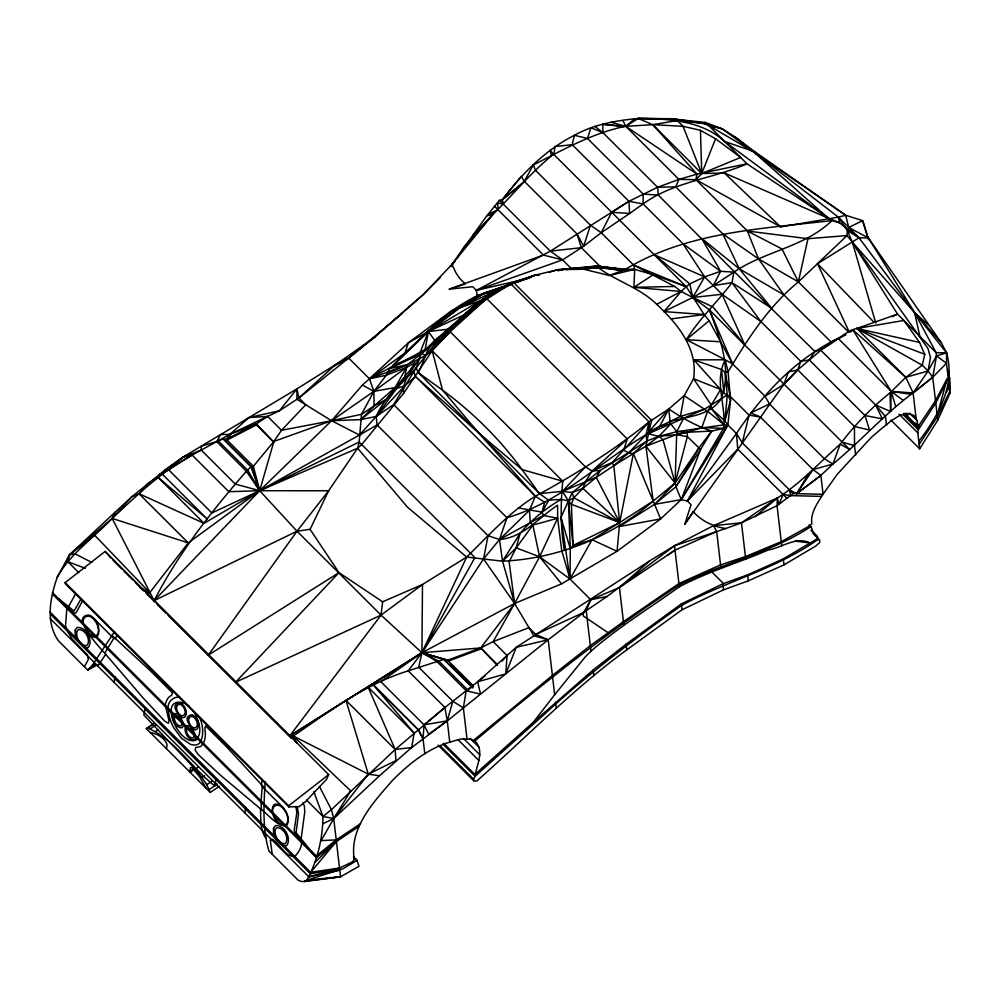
<?xml version="1.0" encoding="UTF-8"?>
<svg xmlns="http://www.w3.org/2000/svg" width="1000" height="1000" viewBox="0 0 1000 1000"><rect width="100%" height="100%" fill="white"/><g stroke="black" fill="none" stroke-linecap="round" stroke-linejoin="round"><path stroke-width="1.5" d="M868.625 239.838L862.663 220.65L845.688 215.263L755.05 151.925L735.275 137.062L722.337 128.9L703.775 123.5L677.25 120.512L652.8 124.688L625.763 126.325L602.9 124.275L602.825 132.562L657.6 187.262L658.337 195.1C710.075 247.712 762.3 299.75 814.938 351.475C832.412 347.488 844.062 328.725 862.825 327.275M564.325 550.262C560.462 527.312 560.513 504.237 562.788 481.225L432.175 350.8C418.537 360.65 402.463 366.675 387.038 373.225M918.8 441.362C938.1 415.788 955.812 385.688 946.575 352.812L914.613 312.625L859.038 237.775L839.587 222.85L832 220.55C804.663 247.113 764.812 251.1 733.913 272.125L720.55 271.3L683.037 243.8L643.088 203.912L643.238 194.1L587.5 138.45L574.375 135.3C545.212 149.975 521.812 173.912 502.325 199.713L499.45 200.325L486.788 215.863L451.938 264.45L423.1 294.738L371.375 339.837L298.9 397.962L279.4 410.812L229.838 434.387L192.138 455.087C161.737 471.138 137.125 495.25 112.175 518.413C93.863 537.85 70.412 553.438 57.25 577.15C50.312 597.4 45.113 621.925 58.487 640.875L87.65 669.987L97.025 665.138M558.225 270.562L564.1 269.1L597.337 266.95C616.038 281.238 639.587 287.462 656.712 304.325C677.225 323.425 698.337 348.812 693.55 378.762L684.188 395.662L680.425 416.425L648.875 431.75L628.65 452.9L613.812 465.675L596.237 477.375L582.913 488.375L573.787 497.75L568.438 500.962L560.938 517.35L570.025 579.075L590.712 599.738L607.15 596.413L674.5 545.763L713.538 525.662L777.337 498.025C800.837 483.3 819.538 462.388 840.212 444.162C854.587 425.025 871.425 407.75 890.088 392.762L905.812 377.337L922.3 365.225L924.775 354.3L919.525 342.438L903.888 320.475L856.888 328.475L905.812 377.337L913.112 392.912L916.175 419.025L917.212 420.775L917.925 426.887L935.487 400.7L947.2 378.425L939.025 408.65M948.875 383.512L946.488 363.263L946.575 352.812L941.35 342.85L868.4 237.938L859.038 237.775L838.375 217.138L753.575 151.825L722.337 128.9L705.288 122.413L670.062 118.713L638.263 118.462L625.763 126.325L623.6 126.675C591.275 133.737 562.5 150.087 533.35 164.95L535.625 170.438L590.45 225.188L601.225 232.725L633.587 265.05L674.812 286.462L681.087 291.475L692.763 297.488L709.362 309.788C719.762 337.688 732.475 369.263 721.175 398.713C709.912 415.962 688.037 416.325 670.075 421.425L670.825 423.812L676.762 431.675L675.088 483.088L675.925 486.775L681.25 499.613L687.387 501.012L691.025 504.65L684.775 524.263L693.1 511.488C701.413 521 713.337 526.725 725.738 528.525L741.462 522.812L777.05 505.688L793.125 493.587L822.987 494.3M261.45 809.812L261 800.8L262.288 786.712L261.425 784.613L227.45 747.75L205.588 725.913L204.875 728.15L205.387 733.812A30.137 16.788 61.8 0 1 203.425 743.15L200.775 746.5L195.75 747.525L195.125 749.975L198.012 754.35L220.2 774.963L260.425 808.787C268.312 814.338 276.212 825.925 286.238 825.987C290.925 820.4 287.013 811.812 282.688 807.087L262.288 786.712M684.775 524.263L783.925 384.25L797.738 369.862L820.837 350.262L875.612 404.963L890.575 411.525L891.237 391.413L852.688 329.625L850.763 332.062M566.65 269.5L596.575 266.1L625.425 269.325C687.788 231.637 761.737 228.875 832 220.55L746.988 163.8C712.925 178.8 674.062 181.513 643.088 203.912L628.938 201.3L572.238 144.688L574.375 135.3C593.9 124.325 616.263 120.55 638.263 118.462L673.988 118.888L703.775 123.5L708.388 125.262L753.575 151.825L845.688 215.263L848.7 227.463L868.4 237.938L914.613 312.625L936.112 352.663L936.513 355.9L946.488 363.263L932.725 377.25L913.112 392.912C884.237 414.188 860.625 441.4 832.9 464.062L824.3 458.7L769.475 403.95L765.037 396.3L732.663 363.975L709.137 320.737L704.163 314.525L664 311.6L692.763 297.488L713.337 285.587L733.913 272.125L731.963 282.688C717.2 302.312 699.362 318.7 686.338 339.675L725.25 359.8C713.6 381.613 726.688 406.012 723.5 428.375L681.25 499.613L660.638 518.925L617.05 551.275L561.525 583.862L514.6 603.488L421.925 652.712L289.662 735.975L154.125 600.625L112.175 518.413L115.312 511.987L131.725 496.812L164.513 470.45L183.075 457.062L296.925 388.875L338.162 362.975L374.975 337.025M793.125 493.587L742.237 442.762L736.45 433.488L727.862 424.925L724.237 424.787L707.575 411.325L684.188 395.662L668.787 409L649.05 421.9C613.787 450.375 575.15 474.613 535.388 496.213C509.1 512.35 488.562 535.725 466.662 557.062L422.488 584.5L382.638 601.788L338.963 572.638L208.325 655.088L297 531.2L328.625 490.775L357.638 448.2L362.013 444.225L403.587 393.4L432.175 350.8L450.138 331.737L450.3 329.425C471.887 305.225 498.75 283.688 531.375 277.3M265.138 781.85C263.825 804.925 262.238 828.462 268.962 851.038L298.125 880.163L301.375 881.513L304.538 881.538L306.875 880.138C317.413 860.875 322.775 838.538 322.938 816.425L331.413 809.675L395.175 749.5L444.9 707.487L477.612 681.8L505.788 673.863L507.062 655.5L493.162 641.612L480.725 647.938L447.587 660.225L421.925 652.712L381.037 615.125L297 531.2L259.688 490.7L246.363 471.25L216.688 441.613L201.238 446.188L201.262 450.075L235.338 484.1L259.688 490.7L328.625 490.775L310.075 529.338L297 531.2L154.125 600.625C178.512 553.175 211.537 511.375 246.363 471.25L250.938 466.788L253.375 466.287L273.9 441.413L281.525 430.288L305.738 404.775L331.575 420.725L359.462 435.05L377.075 424.913L376.225 416.438C385.225 395.737 403.038 381.5 415.087 362.875L406.512 367.3L386.275 375.262L369.45 378.787L362.413 385.05L331.575 420.725L259.688 490.7L154.125 600.625M290.613 737.537L293.325 736.012C329.688 711.1 365.487 683.95 408.225 670.863L444.9 707.487L424.038 724.825L423.025 738.675L424.812 753.888M194.025 769.712L190.15 772.35L190.413 767.7L191.887 767.5L199.725 776.938L206.275 788.45M219.312 786.325L210.287 792.45L146.325 728.575L147.688 728.05C174.963 739.613 191.762 768.138 214.737 785.85L216.062 779.525M845.9 334.963C799.663 354.4 763.8 392.362 736.45 433.488L737.763 449.188L687.387 501.012L727.862 424.925L730.588 399.925L728.025 371.788L725.25 359.8L693.85 359.837L723.913 393.338L730.275 396.388L749.075 415.163L760.325 416.987L812.987 469.575L820.863 475.438L823.062 494.2C817.575 502.912 810.238 512.85 811.838 523.65L809.513 525.95L781.275 541.675L745.425 556.575L720.575 564.875L678.938 583.525L623.438 621.625L590.325 645.625L552.388 675.438L473.025 740.725M382.638 601.788L381.037 615.125L289.662 735.975L293.325 736.012L368.288 774.163L379.5 775.788L411.675 747.513L447.262 720.863L548.2 639.788L586.225 610.675L607.15 596.413M262.062 780.138L261.425 784.613L264.625 787.837M671.287 318.888L704.163 314.525L686.275 286.737L553.837 154.488L554.975 146.525L572.238 144.688M947.613 369.3L949.55 378.212L950 393.137L937.763 420.138L919.675 448.812L917.812 432.875L918.263 429.775L935.763 403.025L946.312 382.1M403.587 393.4C402.075 377.125 416.275 367.612 421.062 353.812L434.862 340.538L480.312 300.725L496.362 290.738L513.612 282.538L534.837 275.238L558 269.65L565.05 269.012L583.888 269.262L598.45 267.462L622.375 270.5L634.675 269.35L653.3 274.7L686.275 286.737L689.788 283.863L704.638 276.887L720.55 271.3L701.637 238.337L739.225 268.762L783.9 294.925L830.987 341.938L841.737 336.987M467.038 739.163L463.363 707.925L466.188 690.763L436.512 661.125L421.925 652.712L422.488 584.5L381.037 615.125L235.55 682.275L338.963 572.638L310.075 529.338M812.987 533.425L819.55 539.963L819.825 542.3L815.913 545.95L784 564.862L748.275 580.85L723.512 589.837L682.013 609.788L626.75 649.875C572.975 689.15 526.5 737.113 476.775 781.025L473.75 780.775L473.562 779.163L475.087 776.263C476.287 765.325 485.238 750.337 474.625 741.038M57.25 577.15L69.538 554.763L112.175 518.413L131.725 496.812L139.05 493.75L204.05 523.325L259.688 490.7L359.462 435.05L376.225 416.438L404.825 377.05L406.512 367.3L373.913 391.35L331.575 420.725L273.9 441.413L259.688 490.7L188.263 542.888L147.875 595.025M373.375 684.912L418.375 729.85L423.025 738.675L418.375 729.85L373.375 684.912L414.162 733.138L411.675 747.513L395.175 749.5L345.962 700.35L368.288 774.163L333.725 818.562L321.1 840.625L336.225 839.875L360.662 823.6M338.162 362.975L348.762 358.125L369.45 378.787C387.788 368.387 407.088 360.125 425.188 349.375L428.35 331.512L459.675 307.825L484.738 293.012L508.188 284.913L459.675 307.825L425.575 333.075L389.85 368.512L386.275 375.262L373.913 391.35L361.5 414.3L359.175 442.038L357.638 448.2L259.688 490.7L211.85 512.95L168.612 469.775L164.513 470.45L183.075 457.062L201.262 450.075M848.713 332.188L798.363 281.9L781.975 248.938L747.425 231.038L695.975 179.675L696.963 174.125L652.8 124.688L638.263 118.462C668.15 118.888 701.213 120.175 724.6 141.45L828.475 218.263L839.587 222.85L838.375 217.138L780.675 226.912L695.975 179.675L678.925 179.412L657.6 187.262L628.938 201.3L550.337 251.137L476.413 290.35L477.113 295.788L458.225 308.325L425.575 333.075C443.263 317.113 461.938 301.025 484.738 293.012L520.25 280.988L509.55 284.475M845.688 215.263L838.375 217.138L847.35 230.613L847.038 235.575L852.325 242.075L897.513 314.113L936.112 352.663L946.575 352.812L936.513 355.9L932.725 377.25L937.763 420.138M377.075 424.913L488.038 535.7L483.537 558.95L421.925 652.712L408.225 670.863L443.812 659.388L472.75 687.712L443.812 659.388L421.925 652.712L289.662 735.975M657.6 187.262L675.675 186.85L722.75 233.863L758.5 258.875L798.363 281.9L847.038 235.575L807.962 238.7L798.363 281.9C768.612 306.325 747.625 339.137 728.025 371.788L725.037 372.388L721.538 369.513L693.85 359.837M78.787 572.612L67.875 561.725L69.538 554.763L115.312 511.987M742.237 442.762L749.075 415.163M443.638 743.263L474.888 774.463L533.387 722.15L554.663 694.775L548.2 639.788L533.775 635.75L514.6 603.488L509.137 561.725L516.188 547.863L520.013 533.475C531.55 519.7 545.725 508.375 561.213 499.35L568.438 500.962L571.388 504.312L619.675 522.562L653.175 501.05L675.088 483.088L699.1 447.688L711.688 431.062L723.5 428.375L727.862 424.925L724.912 420.962L711.388 408.675L711.025 404.65L693.55 378.762L720.612 389.45L707.575 411.325L701.825 427.562L687.337 432.262L676.125 434.663L658.838 436.375L646.838 440.988L600.3 470.425L572.225 492.55L568.438 500.962L570.3 548.688L570.025 579.075L539.587 556.775L516.188 547.863L502.537 561.188L466.662 557.062L407.438 507.137L357.638 448.2M114.175 682.438L114.963 676.875M244.925 812.987L245.7 807.425M50.175 618.525L308.925 876.9L339.525 868.012L352.163 862.013L354.288 859.6C348.963 828.012 373.95 801.575 393.15 779.7C409.25 763.737 427.7 748.662 449.762 742.163L447.262 720.863L452.812 701.263L418.738 667.237L421.925 652.712L466.662 557.062M451.325 266.588L451.938 264.45L493.088 214.188C512.863 195.075 530.037 173.312 551.538 155.9L550.05 150.363L553.837 154.488M561.213 499.35L548.713 500.213L539.425 493.587L418.25 372.587C425.275 360.125 426.712 343.25 440.988 336.362C464.663 319.275 484.212 296.737 510.9 283.95L649.05 421.9L648.875 431.75L645.925 446.238L653.175 501.05C611.55 537.212 557.388 558.737 502.537 561.188L499.513 539.55L506.938 517.737C559.712 502.6 599.837 462.238 646.137 434.613L704.438 409.225L727.288 394.95L725.037 372.388L730.275 396.388M587.5 138.45L590.887 127.75L602.825 132.562L594.837 126.312M590.45 225.188L583.688 246.225L562.587 259.887L476.413 290.35L472.762 286.712L449.325 289.15L465.225 283.938L459.875 278.6L456.175 273.25L451.938 264.45L455.325 260.375M267.625 416.413L256.325 423.862L229.838 434.387L220.65 434.562L216.688 441.613L223.038 438.938L226.35 439.3L229.838 434.387L249.075 417.525L267.625 416.413L281.525 430.288L331.575 420.725L360.75 419.613L374.075 405.95L373.913 391.35L369.45 378.787L408.312 342.85L451.9 310.487L480.312 300.725L428.35 331.512L419.925 353.062L426.112 355.25C445.288 335.425 462.837 313.175 486.625 298.562L627.312 439.038L623.612 450.037L612.125 462.55L592.087 471.012L585.862 481.025L582.913 488.375L572.225 492.55L562.413 491.35L539.425 493.587L522.05 469.575A431.962 393.762 -28.8 0 0 442.537 390.175L418.25 372.587L416.175 367.875L419.825 358.175M166.462 748.688L167.062 744.375C164.45 737.975 156.962 733.363 150.325 732.588M572.225 492.55L573.787 497.75L571.388 504.312L573.062 545.513L570.3 548.688L560.938 517.35M765.037 396.3L783.925 384.25L788.388 372.025L797.738 369.862L800.825 361.425L809.262 359.888L814.938 351.475M821.413 496.375L790.863 495.637L789.25 489.712L796.712 493.663L820.863 475.438L832.9 464.062L840.212 444.162L849.6 449.462L709.362 309.788L732.663 363.975L725.25 359.8M562.413 491.35L596.237 477.375L600.3 470.425L592.087 471.012L585.475 466.875L562.413 491.35L568.438 500.962L573.062 545.513L592 539.725L617.05 551.275L619.675 522.562L613.812 465.675L633.375 453.575L646.838 440.988L646.137 434.613L649.05 421.9L623.612 450.037L628.65 452.9L633.375 453.575L660.638 518.925L619.312 526.525L654.562 504.375L681.25 499.613L700.588 449.462L711.688 431.062C696.312 426.1 682.163 417.962 668.787 409L648.875 431.75L651.75 420.487L513.612 282.538L500.325 289.025L478.312 302.762L463.237 315.312L428.35 331.512L408.312 342.85L404.988 352.975L393 365.712L421.062 353.812L428.088 348.625L454.25 324.588L447.9 329.263L440.988 336.362L416.175 367.875L393.625 404.6L376.225 416.438L360.75 419.613L385.938 399.6L416.175 367.875M505.788 673.863L516.237 647.3L649.712 560.875L674.5 545.763L725.738 528.525M695.975 179.675L701.725 173.538L715.55 138.763L700.462 130.312L683.037 126.3L652.8 124.688L701.725 173.538L724.425 173L828.475 218.263L753.575 151.825L735.275 137.062M790.863 495.637L783.1 494.45L778.875 504.5L777.337 498.025L741.462 522.812L713.538 525.662L716.663 531.538L675.013 550.125L619.438 587.537L590.712 599.738L586.225 610.675L590.975 651.175L585.4 656.725L554.663 694.775M470.788 688.012L466.188 690.763L480.575 694.112L477.612 681.8L516.237 647.3L548.2 639.788L535.737 634.45L528.913 627.638L493.162 641.612L514.6 603.488L483.537 558.95L499.513 539.55L529.45 510.262L535.388 496.213L478.8 433.075L442.537 390.175L432.175 350.8M675.675 186.85L678.925 179.412L696.963 174.125L746.988 163.8L708.388 125.262L722.337 128.9M488.038 535.7L499.513 539.55C524.325 537.175 538.288 517.712 557.612 505.213L557.65 518.212L539.587 556.775L514.6 603.488L480.725 647.938L497.325 665.413M64.362 565.5L69.538 554.763L94.575 535.138L149.5 592.4L142.213 589.663M946.675 391.912L949.237 386.688L948.825 371.938M720.55 271.3L713.337 285.587L731.963 282.688L771.625 308.225L739.225 268.762L722.75 233.863M683.55 418.363L676.762 431.675L658.838 436.375L645.925 446.238L633.375 453.575L619.675 522.562L592 539.725L570.025 579.075L561.7 550.425L557.65 518.212L543.425 515.45L499.513 539.55M601.225 232.725L611.712 212.275L628.938 201.3L629.625 213.487L601.225 232.725L583.688 246.225L576.975 233.912L524.312 181.325L521.312 176.325L502.325 199.713L503.325 204.188L497.663 202.875L498.05 209.812L488.237 214.275L493.088 214.188L464.538 246.287L457.013 258.05M711.688 431.062L687.337 432.262L687.362 436.613L675.088 483.088L645.925 446.238L676.125 434.663L687.362 436.613L700.588 449.462L675.925 486.775L654.562 504.375L675.088 483.088L662.887 439.387L658.838 436.375L648.337 433.812L659.788 426.238L668.787 409L670.075 421.425M608.288 632.825L583.413 616.038L583.138 613.612L590.712 599.738M82.625 600.725L76.125 612.762L74.362 613.062L70.25 610.312L52.6 594.113L316.462 857.6L336.413 841.488L359.15 826.35M84.4 666.75L88.287 659.538L87.362 654.887L71.85 638.688L66.363 628.875L65.525 625.475L66.963 607.038L68.338 606.862L75.688 593.775M117.275 634.825L115.213 638.6L113.75 638.4L93.35 618.025C89.488 612.337 80.738 615.55 82.45 622.5C87.65 634.637 97.037 644.513 105.712 654.3L143.338 698.213L164.887 721.275L168.388 723.275L169.013 720.825L165.325 705.1A30.137 16.788 61.8 0 1 168.775 697.237L171.75 695.062L172.463 692.837L150.588 671L111.988 635.413L92.487 665.05L87.65 669.987L95.388 664.737M533.35 164.95L524.312 181.325L502.325 199.713L519.738 185.725M936.513 355.9L928.1 371L913.112 392.912L891.237 391.413L838.075 338.338M548.713 500.213L542.05 512.137L543.425 515.45M406.512 367.3L395.163 387.562L374.075 405.95L361.5 414.3L331.575 420.725M81.037 598.888L74.088 611.013L59 599.075M675.925 486.775L699.1 447.688M820.863 475.438L796.712 493.663L808.413 473.975M104.675 653.263L113.75 638.4M823.062 494.2L837.375 474.15L871.388 437.312L880.75 429.263L891.85 420.325L899.975 415.325L907.225 413.363L914.013 415.438L916.175 419.025M681.25 499.613L727.862 424.925M520.013 533.475L502.537 561.188L514.6 603.488M919.163 444.462L937.362 416.725L949.8 391.438L949.375 376.7M111.988 635.413L114.588 631.525M452.938 264.175L455.363 260.562M796.712 493.663L812.987 469.575L832.9 464.062M687.387 501.012L736.45 433.488M516.188 547.863L532.9 525.1L557.65 518.212M334.8 365.65L348.762 358.125L402.088 313.612M105.712 654.3L97.863 665.987L96.05 664.513L92.487 665.05M296.925 388.875L296.938 399.263L305.738 404.775L298.9 397.962L296.925 388.875L279.4 410.812L249.075 417.525M524.538 279.662L525.4 278.6C508.4 283.812 492.55 292.175 478.312 302.762L477.788 304.413L450.3 329.425M50 612.013L310.663 872.3L336.413 841.488L315.312 862.038M664 311.6L681.087 291.475L686.275 286.737L633.587 265.05L634.675 269.35L633.913 287.337L681.087 291.475L656.712 304.325M502.2 661.05L507.062 655.5M376.225 416.438L404.8 385.788L415.525 376.525L413.8 371.6L406.662 376.962L404.825 377.05M472.962 235.263L493.088 214.188L486.788 215.863M658.838 436.375L670.825 423.812L659.788 426.238M783.925 384.25L797.738 369.862L854.438 426.488L869.538 430.037L865 415.55L809.262 359.888M440.475 277.413L423.1 294.738L371.375 339.837M426.112 355.25L450.138 331.737L486.625 298.562M393 365.712L428.35 331.512L447.9 329.263M379.5 775.788L333.725 818.562L322.962 823.725M590.975 651.175C618.4 627.1 649.75 608.038 679.312 586.812C707.75 571.712 738.6 562.85 768 550.1C781.775 547.775 796 535.975 810.163 542.962L794.938 541.112M298.9 397.962L335.625 364.538M348.762 358.125L359.087 348.713M592.087 471.012L627.312 439.038M533.387 722.15L593.188 669.938L626.087 644.188L681.325 603.913L722.8 583.862L747.575 574.862L783.288 558.888L817.725 538.475M649.712 560.875L619.438 587.537L623.862 625.288M112.175 518.413L188.263 542.888L139.05 493.75L147.487 483.713L158.05 477.388L207.262 519.05L162.262 474.1L158.837 474.875L168.612 469.775L183.075 457.062L192.138 455.087L228.812 491.712L259.688 490.7L359.175 442.038L474.9 557.6L421.925 652.712L380.8 681.65L424.038 724.825L428.7 734.25L447.262 720.863L444.9 707.487M610.975 122.238L625.763 126.325L634.862 118.637M754.9 516.788L777.337 498.025L777.05 505.688L781.762 545.887M709.137 320.737L686.338 339.675L720.475 341.775M474.212 741.513C539.9 686.012 607.05 632.15 679.112 585.087C721.513 563.125 769.338 553.562 809.675 527.375L811.275 527.125L812.788 531.763L817.537 536.862L817.862 539.55C776.15 569.087 725.975 581.263 681.513 605.475C633.95 639.25 587.425 674.587 544.525 714.188L475.087 776.263L442.775 743.988M820.837 350.262L830.987 341.938M407.9 364.525L421.062 353.812L389.85 368.512L407.9 364.525L369.45 378.787L404.988 352.975L428.35 331.512L434.862 340.538M336.225 839.875L316.262 855.975L52.413 592.5M913.112 392.912L932.725 377.25L928.1 371L922.3 365.225L856.888 328.475L897.513 314.113L892.188 316.725M477.612 681.8L484.913 676.038M65.15 582.6L105.15 551.425L328.675 774.625L326.613 779.287L305.625 801.575L299.1 806.663L288.788 806.875L65.275 583.675L65.15 582.6L288.663 805.788L288.788 806.875M288.663 805.788L328.675 774.625M643.088 203.912L629.625 213.487L611.712 212.275M703.775 123.5L705.288 122.413M668.075 554.875L675.013 550.125M500.325 289.025L477.788 304.413L510.9 283.95L504 287.075L512.413 283.85L502.238 287.925L507.15 284.9L523.088 280.1M146.325 728.575L154.062 723.325M147.688 728.05L154.137 723.675M150.6 728.625L155.75 725.113M155.775 731.312L158.35 729.562M190.062 771.3L193.938 768.675M216.012 779.562L145.15 708.763L143.825 715.037L195.338 769.188L197.913 767.438M195.338 769.188L202.025 777.5L204.6 775.75M210.287 792.45L206.762 784.7L211.925 781.2M209.25 789.538L217 784.287M214.737 785.85L217.312 784.1M653.3 274.7L633.913 287.337L674.812 286.462M368.288 774.163L395.913 760.612L395.175 749.5L368.162 687.188L421.925 652.712L480.725 647.938L497.2 664.4M168.612 469.775L192.138 455.087M849.163 331.887L817.5 263.688L859.038 237.775L847.35 230.613L852.325 242.075L875.763 323.062M501.625 288.212L482.7 293.825L458.225 308.325L484.738 293.012L505.012 286.737M226.475 440.375L256.438 424.888L256.325 423.862L226.35 439.3L253.375 466.287L259.688 490.7L247.875 470.45L218.762 441.375M374.075 405.95L385.938 399.6M508.188 284.913L492.388 292.925L484.738 293.012L501.062 288.25M573.062 545.513L619.675 522.562L596.237 477.375M848.7 227.463L862.663 220.65L868.138 238.4M769.475 403.95L750.65 412.938L760.325 416.987M535.737 634.45L583.875 612.438M502.238 287.925L515.35 282.025L534.837 275.238L539.15 275.35M527.1 278.65L534.837 275.238L516.613 282.238M353.363 856.85L357 860.4L358.975 866.263L340.562 876.812L306.875 880.138L343.113 868.7L357 860.4L353.75 857.163M673.988 118.888L677.25 120.512L683.037 126.3L701.725 173.538L740.625 157.45L715.55 138.763M515.262 282.688L525.4 278.6M571.388 268.875L598.837 266.688L568.337 269.113L598.45 267.462L565.05 269.012L596.575 266.1L621.812 269.325L634.675 269.35L609.412 275.512L583.888 269.262L558 269.65L549.3 272.288M609.412 275.512L622.375 270.5L621.812 269.325L600.163 266.462L597.337 266.95L622.375 270.5M480.85 648.962L447.725 661.3L447.587 660.225L421.925 652.712L438.888 661.188L468.013 690.263M568.175 269.325L571.163 268.45L562.587 259.887L543.375 255.075L449.325 289.15M404.8 385.788L396.325 388.6L395.163 387.562L373.913 391.35L362.413 385.05M489 292.213L477.113 295.788L486.075 293.175M680.425 416.425L704.438 409.225M482.7 293.825L505.163 287.213M515.35 282.025L525.638 279.075M449.762 742.163L460.562 739.062L470.737 739.225L476.825 743.238M567.487 269.462L571.163 268.45M558.162 270.663L564.1 269.1M425.188 349.375L428.088 348.625M476.413 290.35L529.05 278.188M158.837 474.875L162.3 474.075M676.125 434.663L687.337 432.262L676.762 431.675L724.237 424.787L711.388 408.675M308.925 876.9L339.775 870.15M424.038 724.825L447.262 720.863M310.663 872.3L339.525 868.012L310.525 873.913L50.6 614.35M69.538 554.763L75.287 553.925L91.775 562.475M304.538 881.538L340.562 876.812L333.725 818.562L331.413 809.675L319.413 786.488M304.387 881.15L340.562 876.812L334.5 877.3M499.45 200.325L550.337 251.137L581.35 247.688L600.163 266.462M463.237 315.312L464.55 315.2M326.925 877.887L331.463 877.537M354.225 859.075L355.525 859.013M701.825 427.562L723.5 428.375M643.238 194.1L658.337 195.1M755.05 151.925L724.6 141.45M597.337 266.95L621.812 269.325M602.9 124.275L623.6 126.675M807.962 238.7L747.425 231.038L758.5 258.875L783.9 294.925M180.2 697.575C173.35 695.362 166.325 703.25 168.438 709.788A26.4 13.55 60 0 0 173.562 727.513L181.363 738.15L190.325 744.25A26.4 13.55 60 0 0 200.625 741.925C203.938 734.1 203.088 724.788 199.45 717.05M895.688 406.538L891.237 391.413L910.925 394.3M518.288 507.925L542.05 512.137L544.7 502.312L535.388 496.213L415.525 376.525L478.8 433.075L522.05 469.575L562.788 481.225M865 415.55L882.375 418.825L875.612 404.963L885.462 416.512L886.488 425.25M306.588 800.088L322.938 816.425L333.725 818.562L350.7 790.888L293.325 736.012L295.475 741.862M919.525 342.438L856.888 328.475L924.775 354.3M817.862 539.55L819.55 539.963M841.787 442.025L854.525 445.625L855.625 455.05M67.875 561.725L85.375 568.3M186.062 703.8C155.9 692.537 177.825 746.637 195.912 740.2C203.625 732.525 198.412 718.838 193.238 710.95M139.887 587.413L149.5 592.4M573.787 497.75L619.675 522.562L582.913 488.375M452.812 701.263L463.363 707.925M622.913 120.438L625.763 126.325L696.963 174.125M800.825 361.425L760.888 321.538L722.05 294.275L704.638 276.887L683.037 243.8M550.337 251.137L562.587 259.887M891.237 391.413L903.3 400.425M187 704.562L188.875 706.1M282.688 807.087C268.738 796.162 270.425 818.15 278.512 823.1M89.162 634.025C101.65 645.825 100.763 622.6 93.35 618.025M852.688 329.625L905.812 377.337L928.1 371L930.462 357.488L928.012 348.562L852.325 242.075L941.35 342.85M928.462 325.087L914.613 312.625L919.9 336.475M724.425 173L780.675 226.912M625.763 126.325L678.925 179.412M909.525 413.113L917.212 420.775M905.812 413.225L907.987 415.4M915.612 423.013L918.875 426.275L919.125 428.425L903.888 413.212M904.762 413.738L917.925 426.887M902.9 414.438L918.263 429.775M899.038 414.125L917.812 432.875M890.962 420.15L919.675 448.812M494.412 206.175L543.375 255.075M737.763 449.188L786.737 498.088M809.075 524.925L811.275 527.125M811 530.325L817.537 536.862M711.625 571.75L723.512 583.612M450.138 331.737L585.475 466.875M393.625 404.6L506.938 517.737M256.325 423.862L274.012 442.438L256.438 424.888M447.587 660.225L473.537 686.137M450.962 664.538L472.587 686.137M224.2 439.538L251.812 467.1L259.688 490.7L250.938 466.788L223.038 438.938M470.225 738.4L478.988 747.138M463.475 738.475L479.9 754.862M458.088 739.75L478.925 760.562M440.075 745.725L473.562 779.163M438.1 745.188L473.75 780.775M158.05 477.388L204.05 523.325M368.162 687.188L414.162 733.138M110.787 558L105.15 551.425M112.987 560.2L121.8 569M124 571.2L132.812 579.987M135.013 582.188L143.825 590.988M146.025 593.188L154.825 601.975M157.037 604.175L165.837 612.975M168.038 615.175L291.363 738.312M817.5 263.688L874.062 322.35M316.462 857.6L294.975 833.35L294.188 830.512L296.837 812.575L295.925 806.438M309.688 849.4L296.087 832.688L298.512 813.925L297.325 806.712M561.525 583.862L539.587 556.775L532.9 525.1L530.262 522.35L529.45 510.262M731.963 282.688L760.888 321.538M202.025 777.5L206.762 784.7M612.125 462.55L613.812 465.675M293.325 736.012L296.85 742.837M948.337 375.55L949.55 378.212M303 802.9L304.45 806.3L304.738 812.275L301.075 839.262C303.137 845.263 298.913 852.375 294.762 856.413C285.038 856.85 280.475 844.538 273.325 839.875L272.075 839.338L270.312 840.188L272.213 854.287M265.863 838.175C259.625 829.312 261.212 819.375 260.425 808.787M313.788 791.575L322.938 816.425M576.975 233.912L581.35 247.688M949.237 386.688L950 393.137M867.8 236.887L867.925 237.975M809.513 525.95L809.675 527.375M783.288 558.888L784 564.862M741.462 522.812L745.763 559.475M747.575 574.862L748.275 580.85M716.663 531.538L720.925 567.9M722.8 583.862L723.512 589.837M674.5 545.763L679.312 586.812M681.325 603.913L682.013 609.788M626.087 644.188L626.75 649.875M593.188 669.938L593.85 675.65M555.538 702.262L556.213 708.025M229.838 434.387L230.287 438.15M721.538 369.513L723.913 393.338M700.462 130.312L701.725 173.538M890.088 392.762L890.575 411.525M854.438 426.488L854.525 445.625M173.275 714.188C171.588 719.663 175.875 728.4 182.175 727.775C188.6 720.375 165.35 706.237 179.737 702.537C184.788 704.725 188.875 712.938 184.5 717.35C180.188 719.287 177.362 711.325 173.275 714.188M174.675 715.825C173.275 719.812 176.525 726.3 181.125 725.837C183.888 722.537 178.625 714.938 174.675 715.825M185.425 726.325C183.738 731.787 188.025 740.537 194.325 739.912C200.75 732.513 177.5 718.363 191.887 714.663C196.925 716.85 201.012 725.062 196.637 729.475C192.338 731.425 189.513 723.45 185.425 726.325M186.825 727.962C185.425 731.95 188.675 738.438 193.275 737.975C196.038 734.663 190.775 727.075 186.825 727.962M727.288 394.95L724.912 420.962L730.588 399.925L727.288 394.95M75.15 630.237L75.175 634.963L77.525 640.138A11.413 3.137 52.1 0 0 84.938 647.537L88.012 647.775C93.95 641.038 85.962 626.413 77.1 627.487L75.15 630.237M76.725 631.812C75.912 637.513 80.337 646.275 86.85 645.612C91.525 640.312 85.237 628.8 78.263 629.65L76.725 631.812M273.512 828.312L273.55 833.05L275.9 838.225A11.413 3.137 52.1 0 0 283.312 845.625L286.388 845.863C292.325 839.112 284.337 824.5 275.475 825.575L273.512 828.312M275.1 829.9C274.288 835.6 278.712 844.362 285.225 843.7C289.9 838.388 283.612 826.888 276.637 827.738L275.1 829.9M83.4 619.188L83.1 623.15L84.787 626.25A10.85 5.562 60 0 0 94.925 636.388C105.188 632.4 90.775 607.663 83.4 619.188M176.812 705.987C175.037 710.175 181.238 719.575 184.862 714.025C186.637 709.837 180.438 700.438 176.812 705.987M188.962 718.125C187.175 722.312 193.388 731.712 197 726.15C198.787 721.963 192.575 712.562 188.962 718.125M272.75 808.263L272.45 812.212L274.137 815.325A10.85 5.562 60 0 0 284.275 825.462C294.538 821.475 280.125 796.737 272.75 808.263M704.638 276.887L692.763 297.488L712.875 306.913L744.775 344.787L722.05 294.275L692.763 297.488L689.788 283.863L654.875 255.037L704.638 276.887"/></g></svg>
